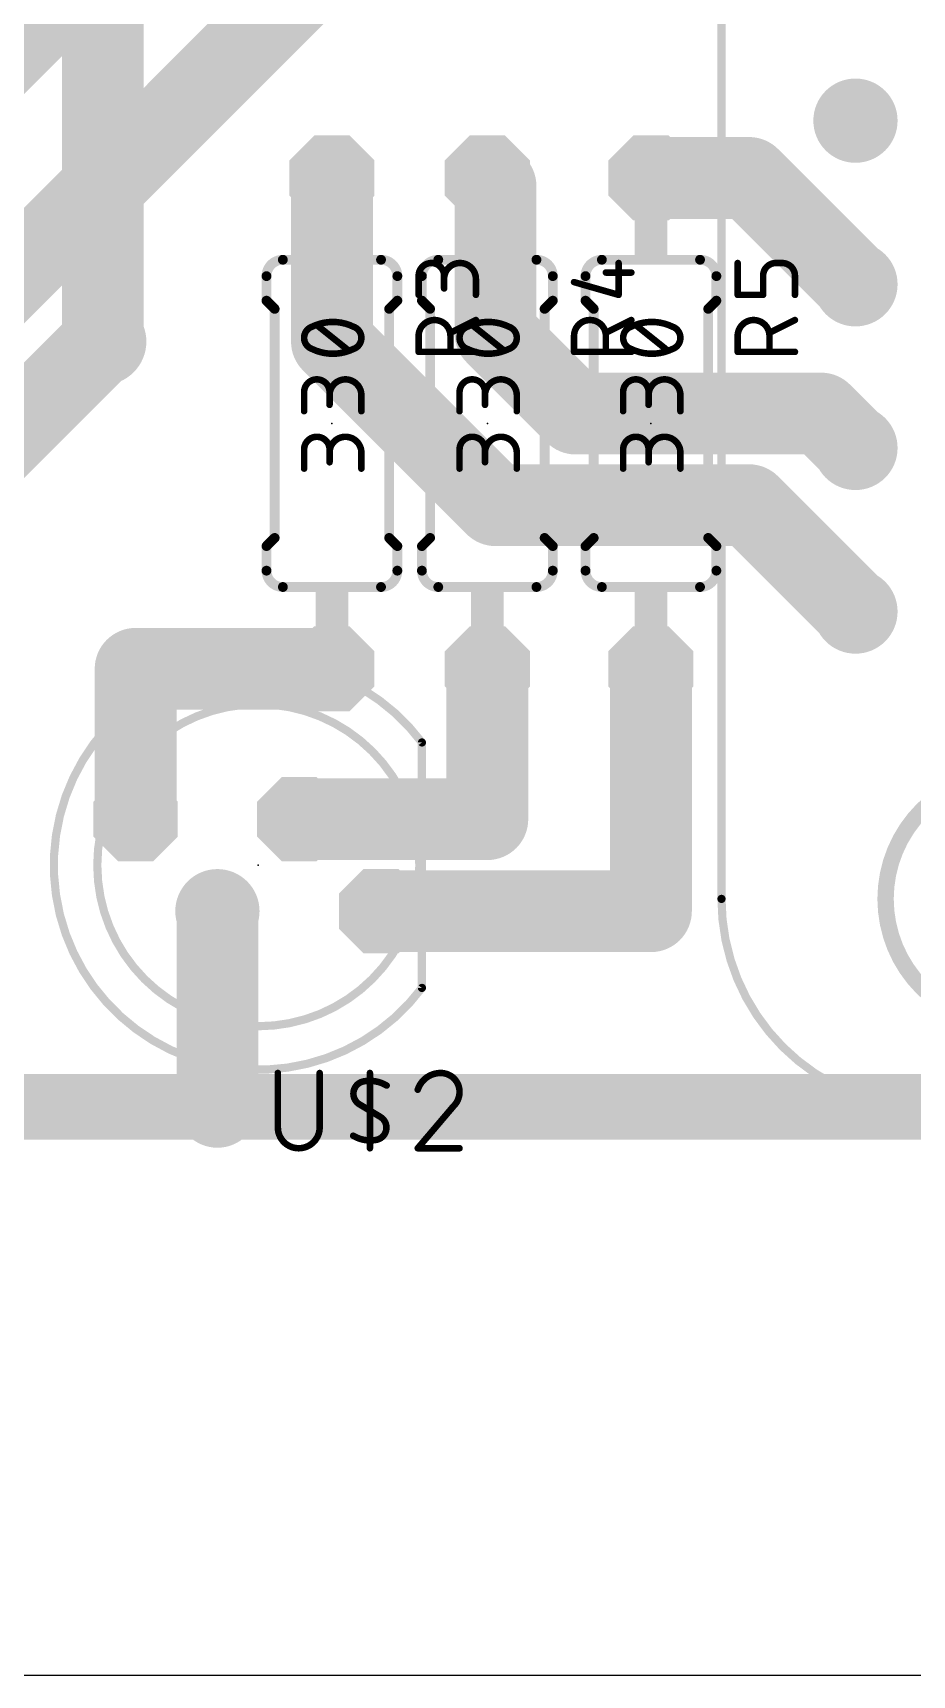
# Model space of a CAD drawing. Extents: x -1.3 to 90, y -14.6 to 68.6.
# Drawn here: x 15.17 to 28.82, y -12.7 to 12.79 of the extents above; entities that cross this region are included whole.
import ezdxf

# ---------------------------------------------------------------- set-up
doc = ezdxf.new("R2010")
doc.units = 0
for name, color, linetype in [('1', 22, 'CONTINUOUS'), ('16', 175, 'CONTINUOUS'), ('17', 82, 'CONTINUOUS'), ('18', 82, 'CONTINUOUS'), ('20', 30, 'CONTINUOUS'), ('21', 253, 'CONTINUOUS'), ('23', 7, 'CONTINUOUS'), ('25', 253, 'CONTINUOUS'), ('27', 253, 'CONTINUOUS'), ('51', 253, 'CONTINUOUS')]:
    doc.layers.add(name, color=color, linetype=linetype)

# ---------------------------------------------------------------- blocks, each defined once
blk = doc.blocks.new('RECT')
blk.add_solid([(-0.5, -0.5), (0.5, -0.5), (-0.5, 0.5), (0.5, 0.5)])
blk = doc.blocks.new('OCTAGONP')
at = {"const_width": 0.5}
blk.add_lwpolyline([(-0.25, -0.1036), (-0.25, 0.1036), (-0.1036, 0.25), (0.1036, 0.25), (0.25, 0.1036), (0.25, -0.1036), (0.1036, -0.25), (-0.1036, -0.25), (-0.25, -0.1036), (-0.25, 0.1036)], dxfattribs=at)
blk = doc.blocks.new('ROUNDP')
at = {"const_width": 0.5}
blk.add_lwpolyline([(0, -0.25, 1), (0, 0.25, 1), (0, -0.25)], format="xyb", dxfattribs=at)
blk = doc.blocks.new('ROUNDV')
at = {"const_width": 0.5}
blk.add_lwpolyline([(0, -0.25, 1), (0, 0.25, 1), (0, -0.25)], format="xyb", dxfattribs=at)

msp = doc.modelspace()

# ---------------------------------------------------------------- linework, layer by layer
at = {"layer": '1', "const_width": 1.27}
msp.add_lwpolyline([(16.256, 8.001), (16.256, 16.51)], dxfattribs=at)
at = {"layer": '1', "const_width": 0.635}
msp.add_lwpolyline([(15.9385, 8.001, 1), (16.5735, 8.001)], format="xyb", dxfattribs=at)
at = {"layer": '16'}
for points, const_width in [([(11.19, 5.34), (24.9, 19.05)], 1.27), ([(8.65, 6.36), (18.925, 16.635)], 1.27), ([(19.812, 10.541), (19.812, 8.001)], 1.27), ([(22.225, 10.541), (22.352, 10.414)], 1.27), ([(22.352, 10.414), (22.352, 8.128)], 1.27), ([(26.289, 10.541), (24.765, 10.541)], 1.27), ([(27.94, 8.89), (26.289, 10.541)], 1.27), ([(23.5966, 6.8834), (22.352, 8.128)], 1.27), ([(16.256, 8.001), (11.555, 3.3)], 1.27), ([(19.812, 8.001), (22.352, 5.461)], 1.27), ([(27.4066, 6.8834), (23.5966, 6.8834)], 1.27), ([(27.94, 6.35), (27.4066, 6.8834)], 1.27), ([(22.352, 5.461), (26.289, 5.461)], 1.27), ([(26.289, 5.461), (27.94, 3.81)], 1.27), ([(16.764, 0.5874), (16.764, 2.921)], 1.27), ([(16.764, 2.921), (19.812, 2.921)], 1.27), ([(22.225, 0.5874), (22.225, 2.921)], 1.27), ([(24.765, -0.8414), (24.765, 2.921)], 1.27), ([(19.304, 0.5874), (22.225, 0.5874)], 1.27), ([(18.034, -0.8414), (18.034, -3.878)], 1.27), ([(20.574, -0.8414), (24.765, -0.8414)], 1.27), ([(14.3984, -3.878), (18.034, -3.878)], 1.016), ([(18.034, -3.878), (71.732, -3.878)], 1.016)]:
    msp.add_lwpolyline(points, dxfattribs=dict(at, const_width=const_width))
for points, const_width in [([(20.1295, 10.541, 1), (19.4945, 10.541)], 0.635), ([(22.4495, 10.7655, 1), (22.0005, 10.3165)], 0.635), ([(22.6695, 10.414, 1), (22.0345, 10.414)], 0.635), ([(24.765, 10.8585, 1), (24.765, 10.2235)], 0.635), ([(26.5135, 10.7655, 1), (26.0645, 10.3165)], 0.635), ([(26.289, 10.2235, 1), (26.289, 10.8585)], 0.635), ([(22.1275, 10.1895, 1), (22.5765, 10.6385)], 0.635), ([(27.7155, 8.6655, 1), (28.1645, 9.1145)], 0.635), ([(22.5765, 8.3525, 1), (22.1275, 7.9035)], 0.635), ([(16.4805, 7.7765, 1), (16.0315, 8.2255)], 0.635), ([(20.0365, 8.2255, 1), (19.5875, 7.7765)], 0.635), ([(22.0345, 8.128, 1), (22.6695, 8.128)], 0.635), ([(19.4945, 8.001, 1), (20.1295, 8.001)], 0.635), ([(23.5966, 7.2009, 1), (23.5966, 6.5659)], 0.635), ([(23.3721, 6.6589, 1), (23.8211, 7.1079)], 0.635), ([(27.6311, 7.1079, 1), (27.1821, 6.6589)], 0.635), ([(27.4066, 6.5659, 1), (27.4066, 7.2009)], 0.635), ([(27.7155, 6.1255, 1), (28.1645, 6.5745)], 0.635), ([(22.352, 5.7785, 1), (22.352, 5.1435)], 0.635), ([(22.1275, 5.2365, 1), (22.5765, 5.6855)], 0.635), ([(26.5135, 5.6855, 1), (26.0645, 5.2365)], 0.635), ([(26.289, 5.1435, 1), (26.289, 5.7785)], 0.635), ([(27.7155, 3.5855, 1), (28.1645, 4.0345)], 0.635), ([(17.0815, 2.921, 1), (16.4465, 2.921)], 0.635), ([(16.764, 3.2385, 1), (16.764, 2.6035)], 0.635), ([(19.812, 2.6035, 1), (19.812, 3.2385)], 0.635), ([(22.5425, 2.921, 1), (21.9075, 2.921)], 0.635), ([(25.0825, 2.921, 1), (24.4475, 2.921)], 0.635), ([(19.304, 0.9049, 1), (19.304, 0.2699)], 0.635), ([(22.225, 0.2699, 1), (22.225, 0.9049)], 0.635), ([(16.4465, 0.5874, 1), (17.0815, 0.5874)], 0.635), ([(21.9075, 0.5874, 1), (22.5425, 0.5874)], 0.635), ([(18.3515, -0.8414, 1), (17.7165, -0.8414)], 0.635), ([(20.574, -0.5239, 1), (20.574, -1.1589)], 0.635), ([(24.765, -1.1589, 1), (24.765, -0.5239)], 0.635), ([(24.4475, -0.8414, 1), (25.0825, -0.8414)], 0.635), ([(17.7165, -3.878, 1), (18.3515, -3.878)], 0.635), ([(18.034, -3.624, 1), (18.034, -4.132)], 0.508), ([(18.034, -4.132, 1), (18.034, -3.624)], 0.508)]:
    msp.add_lwpolyline(points, format="xyb", dxfattribs=dict(at, const_width=const_width))
at = {"layer": '20'}
msp.add_line((-1.27, -12.7), (89.84, -12.7), dxfattribs=at)
at = {"layer": '21'}
for points, const_width in [([(25.86, -0.65), (25.86, 60.35)], 0.127), ([(19.05, 9.271), (20.574, 9.271)], 0.1524), ([(21.463, 9.271), (22.987, 9.271)], 0.1524), ([(24.003, 9.271), (25.527, 9.271)], 0.1524), ([(18.796, 9.017), (18.796, 8.636)], 0.1524), ([(20.828, 9.017), (20.828, 8.636)], 0.1524), ([(21.209, 9.017), (21.209, 8.636)], 0.1524), ([(23.241, 9.017), (23.241, 8.636)], 0.1524), ([(23.749, 9.017), (23.749, 8.636)], 0.1524), ([(25.781, 9.017), (25.781, 8.636)], 0.1524), ([(18.923, 8.509), (18.796, 8.636)], 0.1524), ([(20.701, 8.509), (20.828, 8.636)], 0.1524), ([(21.336, 8.509), (21.209, 8.636)], 0.1524), ([(23.114, 8.509), (23.241, 8.636)], 0.1524), ([(23.876, 8.509), (23.749, 8.636)], 0.1524), ([(25.654, 8.509), (25.781, 8.636)], 0.1524), ([(18.923, 4.953), (18.923, 8.509)], 0.1524), ([(20.701, 4.953), (20.701, 8.509)], 0.1524), ([(21.336, 4.953), (21.336, 8.509)], 0.1524), ([(23.114, 4.953), (23.114, 8.509)], 0.1524), ([(23.876, 4.953), (23.876, 8.509)], 0.1524), ([(25.654, 4.953), (25.654, 8.509)], 0.1524), ([(18.923, 4.953), (18.796, 4.826)], 0.1524), ([(18.796, 4.445), (18.796, 4.826)], 0.1524), ([(20.701, 4.953), (20.828, 4.826)], 0.1524), ([(20.828, 4.445), (20.828, 4.826)], 0.1524), ([(21.336, 4.953), (21.209, 4.826)], 0.1524), ([(21.209, 4.445), (21.209, 4.826)], 0.1524), ([(23.114, 4.953), (23.241, 4.826)], 0.1524), ([(23.241, 4.445), (23.241, 4.826)], 0.1524), ([(23.876, 4.953), (23.749, 4.826)], 0.1524), ([(23.749, 4.445), (23.749, 4.826)], 0.1524), ([(25.654, 4.953), (25.781, 4.826)], 0.1524), ([(25.781, 4.445), (25.781, 4.826)], 0.1524), ([(19.05, 4.191), (20.574, 4.191)], 0.1524), ([(21.463, 4.191), (22.987, 4.191)], 0.1524), ([(24.003, 4.191), (25.527, 4.191)], 0.1524), ([(21.209, -2.032), (21.209, 1.778)], 0.127), ([(18.9724, -3.3528), (18.9724, -4.1966)], 0.1016), ([(19.6215, -4.1966), (19.6215, -3.3528)], 0.1016), ([(20.4018, -4.5212), (20.4018, -3.3528)], 0.1016), ([(20.4018, -3.937), (20.2396, -3.8396)], 0.1016), ([(21.6958, -3.8721), (21.1441, -4.5212)], 0.1016), ([(20.4018, -3.937), (20.5641, -4.0344)], 0.1016), ([(21.1441, -4.5212), (21.7932, -4.5212)], 0.1016)]:
    msp.add_lwpolyline(points, dxfattribs=dict(at, const_width=const_width))
for points, const_width in [([(19.05, 9.271, 0.4142), (18.796, 9.017)], 0.1524), ([(19.05, 9.3091, 1), (19.05, 9.2329)], 0.0762), ([(19.05, 9.2329, 1), (19.05, 9.3091)], 0.0762), ([(20.828, 9.017, 0.4142), (20.574, 9.271)], 0.1524), ([(20.574, 9.3091, 1), (20.574, 9.2329)], 0.0762), ([(20.574, 9.2329, 1), (20.574, 9.3091)], 0.0762), ([(21.463, 9.271, 0.4142), (21.209, 9.017)], 0.1524), ([(21.463, 9.3091, 1), (21.463, 9.2329)], 0.0762), ([(21.463, 9.2329, 1), (21.463, 9.3091)], 0.0762), ([(23.241, 9.017, 0.4142), (22.987, 9.271)], 0.1524), ([(22.987, 9.3091, 1), (22.987, 9.2329)], 0.0762), ([(22.987, 9.2329, 1), (22.987, 9.3091)], 0.0762), ([(24.003, 9.271, 0.4142), (23.749, 9.017)], 0.1524), ([(24.003, 9.3091, 1), (24.003, 9.2329)], 0.0762), ([(24.003, 9.2329, 1), (24.003, 9.3091)], 0.0762), ([(25.781, 9.017, 0.4142), (25.527, 9.271)], 0.1524), ([(25.527, 9.3091, 1), (25.527, 9.2329)], 0.0762), ([(25.527, 9.2329, 1), (25.527, 9.3091)], 0.0762), ([(18.8341, 9.017, 1), (18.7579, 9.017)], 0.0762), ([(18.7579, 9.017, 1), (18.8341, 9.017)], 0.0762), ([(20.8661, 9.017, 1), (20.7899, 9.017)], 0.0762), ([(20.7899, 9.017, 1), (20.8661, 9.017)], 0.0762), ([(21.2471, 9.017, 1), (21.1709, 9.017)], 0.0762), ([(21.1709, 9.017, 1), (21.2471, 9.017)], 0.0762), ([(23.2791, 9.017, 1), (23.2029, 9.017)], 0.0762), ([(23.2029, 9.017, 1), (23.2791, 9.017)], 0.0762), ([(23.7871, 9.017, 1), (23.7109, 9.017)], 0.0762), ([(23.7109, 9.017, 1), (23.7871, 9.017)], 0.0762), ([(25.8191, 9.017, 1), (25.7429, 9.017)], 0.0762), ([(25.7429, 9.017, 1), (25.8191, 9.017)], 0.0762), ([(18.7579, 8.636, 1), (18.8341, 8.636)], 0.0762), ([(18.8229, 8.6629, 1), (18.7691, 8.6091)], 0.0762), ([(20.7899, 8.636, 1), (20.8661, 8.636)], 0.0762), ([(20.8549, 8.6091, 1), (20.8011, 8.6629)], 0.0762), ([(21.1709, 8.636, 1), (21.2471, 8.636)], 0.0762), ([(21.2359, 8.6629, 1), (21.1821, 8.6091)], 0.0762), ([(23.2029, 8.636, 1), (23.2791, 8.636)], 0.0762), ([(23.2679, 8.6091, 1), (23.2141, 8.6629)], 0.0762), ([(23.7109, 8.636, 1), (23.7871, 8.636)], 0.0762), ([(23.7759, 8.6629, 1), (23.7221, 8.6091)], 0.0762), ([(25.7429, 8.636, 1), (25.8191, 8.636)], 0.0762), ([(25.8079, 8.6091, 1), (25.7541, 8.6629)], 0.0762), ([(18.9611, 8.509, 1), (18.8849, 8.509)], 0.0762), ([(18.8961, 8.4821, 1), (18.9499, 8.5359)], 0.0762), ([(20.7391, 8.509, 1), (20.6629, 8.509)], 0.0762), ([(20.6741, 8.5359, 1), (20.7279, 8.4821)], 0.0762), ([(21.3741, 8.509, 1), (21.2979, 8.509)], 0.0762), ([(21.3091, 8.4821, 1), (21.3629, 8.5359)], 0.0762), ([(23.1521, 8.509, 1), (23.0759, 8.509)], 0.0762), ([(23.0871, 8.5359, 1), (23.1409, 8.4821)], 0.0762), ([(23.9141, 8.509, 1), (23.8379, 8.509)], 0.0762), ([(23.8491, 8.4821, 1), (23.9029, 8.5359)], 0.0762), ([(25.6921, 8.509, 1), (25.6159, 8.509)], 0.0762), ([(25.6271, 8.5359, 1), (25.6809, 8.4821)], 0.0762), ([(18.8341, 4.826, 1), (18.7579, 4.826)], 0.0762), ([(18.7691, 4.8529, 1), (18.8229, 4.7991)], 0.0762), ([(18.8849, 4.953, 1), (18.9611, 4.953)], 0.0762), ([(18.9499, 4.9261, 1), (18.8961, 4.9799)], 0.0762), ([(20.6629, 4.953, 1), (20.7391, 4.953)], 0.0762), ([(20.7279, 4.9799, 1), (20.6741, 4.9261)], 0.0762), ([(20.8661, 4.826, 1), (20.7899, 4.826)], 0.0762), ([(20.8011, 4.7991, 1), (20.8549, 4.8529)], 0.0762), ([(21.2471, 4.826, 1), (21.1709, 4.826)], 0.0762), ([(21.1821, 4.8529, 1), (21.2359, 4.7991)], 0.0762), ([(21.2979, 4.953, 1), (21.3741, 4.953)], 0.0762), ([(21.3629, 4.9261, 1), (21.3091, 4.9799)], 0.0762), ([(23.0759, 4.953, 1), (23.1521, 4.953)], 0.0762), ([(23.1409, 4.9799, 1), (23.0871, 4.9261)], 0.0762), ([(23.2791, 4.826, 1), (23.2029, 4.826)], 0.0762), ([(23.2141, 4.7991, 1), (23.2679, 4.8529)], 0.0762), ([(23.7871, 4.826, 1), (23.7109, 4.826)], 0.0762), ([(23.7221, 4.8529, 1), (23.7759, 4.7991)], 0.0762), ([(23.8379, 4.953, 1), (23.9141, 4.953)], 0.0762), ([(23.9029, 4.9261, 1), (23.8491, 4.9799)], 0.0762), ([(25.6159, 4.953, 1), (25.6921, 4.953)], 0.0762), ([(25.6809, 4.9799, 1), (25.6271, 4.9261)], 0.0762), ([(25.8191, 4.826, 1), (25.7429, 4.826)], 0.0762), ([(25.7541, 4.7991, 1), (25.8079, 4.8529)], 0.0762), ([(18.796, 4.445, 0.4142), (19.05, 4.191)], 0.1524), ([(18.8341, 4.445, 1), (18.7579, 4.445)], 0.0762), ([(18.7579, 4.445, 1), (18.8341, 4.445)], 0.0762), ([(20.574, 4.191, 0.4142), (20.828, 4.445)], 0.1524), ([(20.8661, 4.445, 1), (20.7899, 4.445)], 0.0762), ([(20.7899, 4.445, 1), (20.8661, 4.445)], 0.0762), ([(21.209, 4.445, 0.4142), (21.463, 4.191)], 0.1524), ([(21.2471, 4.445, 1), (21.1709, 4.445)], 0.0762), ([(21.1709, 4.445, 1), (21.2471, 4.445)], 0.0762), ([(22.987, 4.191, 0.4142), (23.241, 4.445)], 0.1524), ([(23.2791, 4.445, 1), (23.2029, 4.445)], 0.0762), ([(23.2029, 4.445, 1), (23.2791, 4.445)], 0.0762), ([(23.749, 4.445, 0.4142), (24.003, 4.191)], 0.1524), ([(23.7871, 4.445, 1), (23.7109, 4.445)], 0.0762), ([(23.7109, 4.445, 1), (23.7871, 4.445)], 0.0762), ([(25.527, 4.191, 0.4142), (25.781, 4.445)], 0.1524), ([(25.8191, 4.445, 1), (25.7429, 4.445)], 0.0762), ([(25.7429, 4.445, 1), (25.8191, 4.445)], 0.0762), ([(19.05, 4.2291, 1), (19.05, 4.1529)], 0.0762), ([(19.05, 4.1529, 1), (19.05, 4.2291)], 0.0762), ([(20.574, 4.2291, 1), (20.574, 4.1529)], 0.0762), ([(20.574, 4.1529, 1), (20.574, 4.2291)], 0.0762), ([(21.463, 4.2291, 1), (21.463, 4.1529)], 0.0762), ([(21.463, 4.1529, 1), (21.463, 4.2291)], 0.0762), ([(22.987, 4.2291, 1), (22.987, 4.1529)], 0.0762), ([(22.987, 4.1529, 1), (22.987, 4.2291)], 0.0762), ([(24.003, 4.2291, 1), (24.003, 4.1529)], 0.0762), ([(24.003, 4.1529, 1), (24.003, 4.2291)], 0.0762), ([(25.527, 4.2291, 1), (25.527, 4.1529)], 0.0762), ([(25.527, 4.1529, 1), (25.527, 4.2291)], 0.0762), ([(21.209, 1.778, 3), (21.209, -2.032)], 0.127), ([(18.669, -2.627, 1), (18.669, 2.373, 1), (18.669, -2.627)], 0.127), ([(21.2407, 1.778, 1), (21.1773, 1.778)], 0.0635), ([(21.1836, 1.759, 1), (21.2344, 1.797)], 0.0635), ([(30.36, -2.6026, 1), (30.36, 1.3026, 1), (30.36, -2.6026)], 0.254), ([(25.86, -0.65, 0.4142), (29.11, -3.9)], 0.127), ([(25.8918, -0.65, 1), (25.8283, -0.65)], 0.0635), ([(25.8283, -0.65, 1), (25.8918, -0.65)], 0.0635), ([(21.1773, -2.032, 1), (21.2407, -2.032)], 0.0635), ([(21.2344, -2.051, 1), (21.1836, -2.013)], 0.0635), ([(18.9978, -3.3528, 1), (18.947, -3.3528)], 0.0508), ([(19.6469, -3.3528, 1), (19.5961, -3.3528)], 0.0508), ([(20.4272, -3.3528, 1), (20.3764, -3.3528)], 0.0508), ([(21.5011, -3.3528, 0.3252), (21.1441, -3.6124)], 0.1016), ([(21.7932, -3.6449, 0.4142), (21.5011, -3.3528)], 0.1016), ([(21.5011, -3.3274, 1), (21.5011, -3.3782)], 0.0508), ([(21.5011, -3.3782, 1), (21.5011, -3.3274)], 0.0508), ([(20.3045, -3.4826, 0.6917), (20.2396, -3.8396)], 0.1016), ([(20.2999, -3.4576, 1), (20.309, -3.5076)], 0.0508), ([(20.6615, -3.5475, 0.1823), (20.3045, -3.4826)], 0.1016), ([(20.309, -3.5076, 1), (20.2999, -3.4576)], 0.0508), ([(20.6484, -3.5693, 1), (20.6746, -3.5258)], 0.0508), ([(20.2526, -3.8179, 1), (20.2265, -3.8614)], 0.0508), ([(20.2265, -3.8614, 1), (20.2526, -3.8179)], 0.0508), ([(21.1199, -3.6046, 1), (21.1683, -3.6203)], 0.0508), ([(21.6958, -3.8721, 0.2053), (21.7932, -3.6449)], 0.1016), ([(21.7152, -3.8885, 1), (21.6765, -3.8556)], 0.0508), ([(21.8186, -3.6449, 1), (21.7678, -3.6449)], 0.0508), ([(21.7678, -3.6449, 1), (21.8186, -3.6449)], 0.0508), ([(20.4149, -3.9152, 1), (20.3888, -3.9588)], 0.0508), ([(20.3888, -3.9588, 1), (20.4149, -3.9152)], 0.0508), ([(20.4992, -4.3914, 0.6917), (20.5641, -4.0344)], 0.1016), ([(20.5772, -4.0126, 1), (20.5511, -4.0561)], 0.0508), ([(20.5511, -4.0561, 1), (20.5772, -4.0126)], 0.0508), ([(21.6783, -3.8537, 1), (21.7134, -3.8905)], 0.0508), ([(18.9724, -4.1966, 1), (19.6215, -4.1966)], 0.1016), ([(18.9978, -4.1966, 1), (18.947, -4.1966)], 0.0508), ([(18.947, -4.1966, 1), (18.9978, -4.1966)], 0.0508), ([(19.6469, -4.1966, 1), (19.5961, -4.1966)], 0.0508), ([(19.5961, -4.1966, 1), (19.6469, -4.1966)], 0.0508), ([(20.1422, -4.3265, 0.1823), (20.4992, -4.3914)], 0.1016), ([(20.1553, -4.3047, 1), (20.1291, -4.3482)], 0.0508), ([(20.3764, -4.5212, 1), (20.4272, -4.5212)], 0.0508), ([(20.4946, -4.3664, 1), (20.5038, -4.4164)], 0.0508), ([(20.5038, -4.4164, 1), (20.4946, -4.3664)], 0.0508), ([(21.1247, -4.5047, 1), (21.1634, -4.5377)], 0.0508), ([(21.1441, -4.4958, 1), (21.1441, -4.5466)], 0.0508), ([(21.7932, -4.5466, 1), (21.7932, -4.4958)], 0.0508)]:
    msp.add_lwpolyline(points, format="xyb", dxfattribs=dict(at, const_width=const_width))
at = {"layer": '23'}
for p in [(19.812, 6.731), (22.225, 6.731), (24.765, 6.731), (18.669, -0.127)]:
    msp.add_point(p, dxfattribs=at)
at = {"layer": '25'}
for points, const_width in [([(21.5533, 9.0226, 1), (21.1582, 9.0226)], 0.1016), ([(22.0472, 8.9733, 1), (21.5533, 8.9733)], 0.1016), ([(24.288, 9.2202, 1), (24.2372, 9.2202)], 0.0508), ([(26.1366, 9.2202, 1), (26.0858, 9.2202)], 0.0508), ([(26.7039, 9.2202, 0.4142), (26.5063, 9.0226)], 0.1016), ([(26.7039, 9.2456, 1), (26.7039, 9.1948)], 0.0508), ([(26.7039, 9.1948, 1), (26.7039, 9.2456)], 0.0508), ([(27.0002, 9.0226, 0.4142), (26.8026, 9.2202)], 0.1016), ([(26.8026, 9.2456, 1), (26.8026, 9.1948)], 0.0508), ([(26.8026, 9.1948, 1), (26.8026, 9.2456)], 0.0508), ([(21.1836, 9.0226, 1), (21.1328, 9.0226)], 0.0508), ([(21.1328, 9.0226, 1), (21.1836, 9.0226)], 0.0508), ([(21.5787, 9.0226, 1), (21.5279, 9.0226)], 0.0508), ([(21.5279, 9.0226, 1), (21.5787, 9.0226)], 0.0508), ([(21.5279, 8.9733, 1), (21.5787, 8.9733)], 0.0508), ([(22.0726, 8.9733, 1), (22.0218, 8.9733)], 0.0508), ([(22.0218, 8.9733, 1), (22.0726, 8.9733)], 0.0508), ([(23.5782, 8.9483, 1), (23.5642, 8.8994)], 0.0508), ([(24.0651, 9.0974, 1), (24.0651, 9.0466)], 0.0508), ([(24.4602, 9.0466, 1), (24.4602, 9.0974)], 0.0508), ([(26.5317, 9.0226, 1), (26.4809, 9.0226)], 0.0508), ([(26.4809, 9.0226, 1), (26.5317, 9.0226)], 0.0508), ([(27.0256, 9.0226, 1), (26.9748, 9.0226)], 0.0508), ([(26.9748, 9.0226, 1), (27.0256, 9.0226)], 0.0508), ([(21.1328, 8.7263, 1), (21.1836, 8.7263)], 0.0508), ([(21.5279, 8.8251, 1), (21.5787, 8.8251)], 0.0508), ([(22.0218, 8.7263, 1), (22.0726, 8.7263)], 0.0508), ([(24.2372, 8.7263, 1), (24.288, 8.7263)], 0.0508), ([(24.2557, 8.7019, 1), (24.2696, 8.7507)], 0.0508), ([(26.1112, 8.7517, 1), (26.1112, 8.7009)], 0.0508), ([(26.0858, 8.7263, 1), (26.1366, 8.7263)], 0.0508), ([(26.4809, 8.7263, 1), (26.5317, 8.7263)], 0.0508), ([(26.5063, 8.7009, 1), (26.5063, 8.7517)], 0.0508), ([(26.9748, 8.7263, 1), (27.0256, 8.7263)], 0.0508), ([(21.6521, 8.0883, 1), (21.1582, 8.0883)], 0.1016), ([(21.6407, 8.1604, 1), (21.6634, 8.1149)], 0.0508), ([(22.0586, 8.3125, 1), (22.0358, 8.3579)], 0.0508), ([(24.0651, 8.0883, 1), (23.5712, 8.0883)], 0.1016), ([(24.0537, 8.1604, 1), (24.0764, 8.1149)], 0.0508), ([(24.4716, 8.3125, 1), (24.4488, 8.3579)], 0.0508), ([(26.6051, 8.0883, 1), (26.1112, 8.0883)], 0.1016), ([(26.5937, 8.1604, 1), (26.6164, 8.1149)], 0.0508), ([(27.0116, 8.3125, 1), (26.9888, 8.3579)], 0.0508), ([(21.1836, 8.0883, 1), (21.1328, 8.0883)], 0.0508), ([(21.1328, 8.0883, 1), (21.1836, 8.0883)], 0.0508), ([(21.6775, 8.0883, 1), (21.6267, 8.0883)], 0.0508), ([(21.6267, 8.0883, 1), (21.6775, 8.0883)], 0.0508), ([(23.5966, 8.0883, 1), (23.5458, 8.0883)], 0.0508), ([(23.5458, 8.0883, 1), (23.5966, 8.0883)], 0.0508), ([(24.0905, 8.0883, 1), (24.0397, 8.0883)], 0.0508), ([(24.0397, 8.0883, 1), (24.0905, 8.0883)], 0.0508), ([(26.1366, 8.0883, 1), (26.0858, 8.0883)], 0.0508), ([(26.0858, 8.0883, 1), (26.1366, 8.0883)], 0.0508), ([(26.6305, 8.0883, 1), (26.5797, 8.0883)], 0.0508), ([(26.5797, 8.0883, 1), (26.6305, 8.0883)], 0.0508), ([(21.1582, 7.8667, 1), (21.1582, 7.8159)], 0.0508), ([(21.1328, 7.8413, 1), (21.1836, 7.8413)], 0.0508), ([(21.6267, 7.8413, 1), (21.6775, 7.8413)], 0.0508), ([(22.0472, 7.8159, 1), (22.0472, 7.8667)], 0.0508), ([(23.5712, 7.8667, 1), (23.5712, 7.8159)], 0.0508), ([(23.5458, 7.8413, 1), (23.5966, 7.8413)], 0.0508), ([(24.0397, 7.8413, 1), (24.0905, 7.8413)], 0.0508), ([(24.4602, 7.8159, 1), (24.4602, 7.8667)], 0.0508), ([(26.1112, 7.8667, 1), (26.1112, 7.8159)], 0.0508), ([(26.0858, 7.8413, 1), (26.1366, 7.8413)], 0.0508), ([(26.5797, 7.8413, 1), (26.6305, 7.8413)], 0.0508), ([(27.0002, 7.8159, 1), (27.0002, 7.8667)], 0.0508)]:
    msp.add_lwpolyline(points, format="xyb", dxfattribs=dict(at, const_width=const_width))
at = {"layer": '25', "const_width": 0.1016}
for points in [[(24.2626, 8.7263), (24.2626, 9.2202)], [(26.1112, 8.7263), (26.1112, 9.2202)], [(26.8026, 9.2202), (26.7039, 9.2202)], [(21.1582, 8.7263), (21.1582, 9.0226)], [(21.5533, 9.0226), (21.5533, 8.8251)], [(22.0472, 8.7263), (22.0472, 8.9733)], [(23.5712, 8.9239), (24.2626, 8.7263)], [(24.0651, 9.072), (24.4602, 9.072)], [(26.5063, 9.0226), (26.5063, 8.7263)], [(27.0002, 8.7263), (27.0002, 9.0226)], [(26.5063, 8.7263), (26.1112, 8.7263)], [(22.0472, 8.3352), (21.6521, 8.1377)], [(24.4602, 8.3352), (24.0651, 8.1377)], [(27.0002, 8.3352), (26.6051, 8.1377)], [(21.1582, 7.8413), (21.1582, 8.0883)], [(21.6521, 8.0883), (21.6521, 7.8413)], [(23.5712, 7.8413), (23.5712, 8.0883)], [(24.0651, 8.0883), (24.0651, 7.8413)], [(26.1112, 7.8413), (26.1112, 8.0883)], [(26.6051, 8.0883), (26.6051, 7.8413)], [(22.0472, 7.8413), (21.1582, 7.8413)], [(24.4602, 7.8413), (23.5712, 7.8413)], [(27.0002, 7.8413), (26.1112, 7.8413)]]:
    msp.add_lwpolyline(points, dxfattribs=at)
at = {"layer": '27'}
for points, const_width in [([(19.5037, 8.2317, 0.3205), (19.3802, 8.0589)], 0.1016), ([(19.8247, 8.3058, 0.1139), (19.5037, 8.2317)], 0.1016), ([(19.4925, 8.2545, 1), (19.5148, 8.2089)], 0.0508), ([(19.5119, 8.2077, 1), (19.4954, 8.2557)], 0.0508), ([(19.5936, 8.2762, 1), (19.5619, 8.2366)], 0.0508), ([(20.1457, 8.2317, 0.1139), (19.8247, 8.3058)], 0.1016), ([(19.8247, 8.3312, 1), (19.8247, 8.2804)], 0.0508), ([(19.8247, 8.2804, 1), (19.8247, 8.3312)], 0.0508), ([(20.2692, 8.0589, 0.3205), (20.1457, 8.2317)], 0.1016), ([(20.154, 8.2557, 1), (20.1375, 8.2077)], 0.0508), ([(20.1346, 8.2089, 1), (20.1569, 8.2545)], 0.0508), ([(21.9167, 8.2317, 0.3205), (21.7932, 8.0589)], 0.1016), ([(22.2377, 8.3058, 0.1139), (21.9167, 8.2317)], 0.1016), ([(21.9055, 8.2545, 1), (21.9278, 8.2089)], 0.0508), ([(21.9249, 8.2077, 1), (21.9084, 8.2557)], 0.0508), ([(22.0066, 8.2762, 1), (21.9749, 8.2366)], 0.0508), ([(22.5587, 8.2317, 0.1139), (22.2377, 8.3058)], 0.1016), ([(22.2377, 8.3312, 1), (22.2377, 8.2804)], 0.0508), ([(22.2377, 8.2804, 1), (22.2377, 8.3312)], 0.0508), ([(22.6822, 8.0589, 0.3205), (22.5587, 8.2317)], 0.1016), ([(22.567, 8.2557, 1), (22.5505, 8.2077)], 0.0508), ([(22.5476, 8.2089, 1), (22.5699, 8.2545)], 0.0508), ([(24.4567, 8.2317, 0.3205), (24.3332, 8.0589)], 0.1016), ([(24.7777, 8.3058, 0.1139), (24.4567, 8.2317)], 0.1016), ([(24.4455, 8.2545, 1), (24.4678, 8.2089)], 0.0508), ([(24.4649, 8.2077, 1), (24.4484, 8.2557)], 0.0508), ([(24.5466, 8.2762, 1), (24.5149, 8.2366)], 0.0508), ([(25.0987, 8.2317, 0.1139), (24.7777, 8.3058)], 0.1016), ([(24.7777, 8.3312, 1), (24.7777, 8.2804)], 0.0508), ([(24.7777, 8.2804, 1), (24.7777, 8.3312)], 0.0508), ([(25.2222, 8.0589, 0.3205), (25.0987, 8.2317)], 0.1016), ([(25.107, 8.2557, 1), (25.0905, 8.2077)], 0.0508), ([(25.0876, 8.2089, 1), (25.1099, 8.2545)], 0.0508), ([(19.3802, 8.0589, 0.3205), (19.5037, 7.886)], 0.1016), ([(19.4056, 8.0589, 1), (19.3548, 8.0589)], 0.0508), ([(19.3548, 8.0589, 1), (19.4056, 8.0589)], 0.0508), ([(19.5037, 7.886, 0.1139), (19.8247, 7.8119)], 0.1016), ([(19.5148, 7.9088, 1), (19.4925, 7.8632)], 0.0508), ([(19.4954, 7.862, 1), (19.5119, 7.91)], 0.0508), ([(19.8247, 7.8119, 0.1139), (20.1457, 7.886)], 0.1016), ([(20.0558, 7.8415, 1), (20.0875, 7.8811)], 0.0508), ([(20.1457, 7.886, 0.3205), (20.2692, 8.0589)], 0.1016), ([(20.1375, 7.91, 1), (20.154, 7.862)], 0.0508), ([(20.1569, 7.8632, 1), (20.1346, 7.9088)], 0.0508), ([(20.2946, 8.0589, 1), (20.2438, 8.0589)], 0.0508), ([(20.2438, 8.0589, 1), (20.2946, 8.0589)], 0.0508), ([(21.7932, 8.0589, 0.3205), (21.9167, 7.886)], 0.1016), ([(21.8186, 8.0589, 1), (21.7678, 8.0589)], 0.0508), ([(21.7678, 8.0589, 1), (21.8186, 8.0589)], 0.0508), ([(21.9167, 7.886, 0.1139), (22.2377, 7.8119)], 0.1016), ([(21.9278, 7.9088, 1), (21.9055, 7.8632)], 0.0508), ([(21.9084, 7.862, 1), (21.9249, 7.91)], 0.0508), ([(22.2377, 7.8119, 0.1139), (22.5587, 7.886)], 0.1016), ([(22.4688, 7.8415, 1), (22.5005, 7.8811)], 0.0508), ([(22.5587, 7.886, 0.3205), (22.6822, 8.0589)], 0.1016), ([(22.5505, 7.91, 1), (22.567, 7.862)], 0.0508), ([(22.5699, 7.8632, 1), (22.5476, 7.9088)], 0.0508), ([(22.7076, 8.0589, 1), (22.6568, 8.0589)], 0.0508), ([(22.6568, 8.0589, 1), (22.7076, 8.0589)], 0.0508), ([(24.3332, 8.0589, 0.3205), (24.4567, 7.886)], 0.1016), ([(24.3586, 8.0589, 1), (24.3078, 8.0589)], 0.0508), ([(24.3078, 8.0589, 1), (24.3586, 8.0589)], 0.0508), ([(24.4567, 7.886, 0.1139), (24.7777, 7.8119)], 0.1016), ([(24.4678, 7.9088, 1), (24.4455, 7.8632)], 0.0508), ([(24.4484, 7.862, 1), (24.4649, 7.91)], 0.0508), ([(24.7777, 7.8119, 0.1139), (25.0987, 7.886)], 0.1016), ([(25.0088, 7.8415, 1), (25.0405, 7.8811)], 0.0508), ([(25.0987, 7.886, 0.3205), (25.2222, 8.0589)], 0.1016), ([(25.0905, 7.91, 1), (25.107, 7.862)], 0.0508), ([(25.1099, 7.8632, 1), (25.0876, 7.9088)], 0.0508), ([(25.2476, 8.0589, 1), (25.1968, 8.0589)], 0.0508), ([(25.1968, 8.0589, 1), (25.2476, 8.0589)], 0.0508), ([(19.8247, 7.8373, 1), (19.8247, 7.7865)], 0.0508), ([(19.8247, 7.7865, 1), (19.8247, 7.8373)], 0.0508), ([(22.2377, 7.8373, 1), (22.2377, 7.7865)], 0.0508), ([(22.2377, 7.7865, 1), (22.2377, 7.8373)], 0.0508), ([(24.7777, 7.8373, 1), (24.7777, 7.7865)], 0.0508), ([(24.7777, 7.7865, 1), (24.7777, 7.8373)], 0.0508), ([(19.7753, 7.2167, 1), (19.3802, 7.2167)], 0.1016), ([(20.2692, 7.1673, 1), (19.7753, 7.1673)], 0.1016), ([(22.1883, 7.2167, 1), (21.7932, 7.2167)], 0.1016), ([(22.6822, 7.1673, 1), (22.1883, 7.1673)], 0.1016), ([(24.7283, 7.2167, 1), (24.3332, 7.2167)], 0.1016), ([(25.2222, 7.1673, 1), (24.7283, 7.1673)], 0.1016), ([(19.4056, 7.2167, 1), (19.3548, 7.2167)], 0.0508), ([(19.3548, 7.2167, 1), (19.4056, 7.2167)], 0.0508), ([(19.8007, 7.2167, 1), (19.7499, 7.2167)], 0.0508), ([(19.7499, 7.2167, 1), (19.8007, 7.2167)], 0.0508), ([(19.7499, 7.1673, 1), (19.8007, 7.1673)], 0.0508), ([(20.2946, 7.1673, 1), (20.2438, 7.1673)], 0.0508), ([(20.2438, 7.1673, 1), (20.2946, 7.1673)], 0.0508), ([(21.8186, 7.2167, 1), (21.7678, 7.2167)], 0.0508), ([(21.7678, 7.2167, 1), (21.8186, 7.2167)], 0.0508), ([(22.2137, 7.2167, 1), (22.1629, 7.2167)], 0.0508), ([(22.1629, 7.2167, 1), (22.2137, 7.2167)], 0.0508), ([(22.1629, 7.1673, 1), (22.2137, 7.1673)], 0.0508), ([(22.7076, 7.1673, 1), (22.6568, 7.1673)], 0.0508), ([(22.6568, 7.1673, 1), (22.7076, 7.1673)], 0.0508), ([(24.3586, 7.2167, 1), (24.3078, 7.2167)], 0.0508), ([(24.3078, 7.2167, 1), (24.3586, 7.2167)], 0.0508), ([(24.7537, 7.2167, 1), (24.7029, 7.2167)], 0.0508), ([(24.7029, 7.2167, 1), (24.7537, 7.2167)], 0.0508), ([(24.7029, 7.1673, 1), (24.7537, 7.1673)], 0.0508), ([(25.2476, 7.1673, 1), (25.1968, 7.1673)], 0.0508), ([(25.1968, 7.1673, 1), (25.2476, 7.1673)], 0.0508), ([(19.3548, 6.9204, 1), (19.4056, 6.9204)], 0.0508), ([(19.7499, 7.0192, 1), (19.8007, 7.0192)], 0.0508), ([(20.2438, 6.9204, 1), (20.2946, 6.9204)], 0.0508), ([(21.7678, 6.9204, 1), (21.8186, 6.9204)], 0.0508), ([(22.1629, 7.0192, 1), (22.2137, 7.0192)], 0.0508), ([(22.6568, 6.9204, 1), (22.7076, 6.9204)], 0.0508), ([(24.3078, 6.9204, 1), (24.3586, 6.9204)], 0.0508), ([(24.7029, 7.0192, 1), (24.7537, 7.0192)], 0.0508), ([(25.1968, 6.9204, 1), (25.2476, 6.9204)], 0.0508), ([(19.7753, 6.3252, 1), (19.3802, 6.3252)], 0.1016), ([(19.4056, 6.3252, 1), (19.3548, 6.3252)], 0.0508), ([(20.2692, 6.2758, 1), (19.7753, 6.2758)], 0.1016), ([(19.8007, 6.3252, 1), (19.7499, 6.3252)], 0.0508), ([(22.1883, 6.3252, 1), (21.7932, 6.3252)], 0.1016), ([(21.8186, 6.3252, 1), (21.7678, 6.3252)], 0.0508), ([(22.6822, 6.2758, 1), (22.1883, 6.2758)], 0.1016), ([(22.2137, 6.3252, 1), (22.1629, 6.3252)], 0.0508), ([(24.7283, 6.3252, 1), (24.3332, 6.3252)], 0.1016), ([(24.3586, 6.3252, 1), (24.3078, 6.3252)], 0.0508), ([(25.2222, 6.2758, 1), (24.7283, 6.2758)], 0.1016), ([(24.7537, 6.3252, 1), (24.7029, 6.3252)], 0.0508), ([(19.3548, 6.3252, 1), (19.4056, 6.3252)], 0.0508), ([(19.7499, 6.3252, 1), (19.8007, 6.3252)], 0.0508), ([(19.7499, 6.2758, 1), (19.8007, 6.2758)], 0.0508), ([(19.7499, 6.1276, 1), (19.8007, 6.1276)], 0.0508), ([(20.2946, 6.2758, 1), (20.2438, 6.2758)], 0.0508), ([(20.2438, 6.2758, 1), (20.2946, 6.2758)], 0.0508), ([(21.7678, 6.3252, 1), (21.8186, 6.3252)], 0.0508), ([(22.1629, 6.3252, 1), (22.2137, 6.3252)], 0.0508), ([(22.1629, 6.2758, 1), (22.2137, 6.2758)], 0.0508), ([(22.1629, 6.1276, 1), (22.2137, 6.1276)], 0.0508), ([(22.7076, 6.2758, 1), (22.6568, 6.2758)], 0.0508), ([(22.6568, 6.2758, 1), (22.7076, 6.2758)], 0.0508), ([(24.3078, 6.3252, 1), (24.3586, 6.3252)], 0.0508), ([(24.7029, 6.3252, 1), (24.7537, 6.3252)], 0.0508), ([(24.7029, 6.2758, 1), (24.7537, 6.2758)], 0.0508), ([(24.7029, 6.1276, 1), (24.7537, 6.1276)], 0.0508), ([(25.2476, 6.2758, 1), (25.1968, 6.2758)], 0.0508), ([(25.1968, 6.2758, 1), (25.2476, 6.2758)], 0.0508), ([(19.3548, 6.0288, 1), (19.4056, 6.0288)], 0.0508), ([(20.2438, 6.0288, 1), (20.2946, 6.0288)], 0.0508), ([(21.7678, 6.0288, 1), (21.8186, 6.0288)], 0.0508), ([(22.6568, 6.0288, 1), (22.7076, 6.0288)], 0.0508), ([(24.3078, 6.0288, 1), (24.3586, 6.0288)], 0.0508), ([(25.1968, 6.0288, 1), (25.2476, 6.0288)], 0.0508)]:
    msp.add_lwpolyline(points, format="xyb", dxfattribs=dict(at, const_width=const_width))
at = {"layer": '27', "const_width": 0.1016}
for points in [[(20.0716, 7.8613), (19.5778, 8.2564)], [(22.4846, 7.8613), (21.9908, 8.2564)], [(25.0246, 7.8613), (24.5308, 8.2564)], [(19.3802, 6.9204), (19.3802, 7.2167)], [(19.7753, 7.2167), (19.7753, 7.0192)], [(20.2692, 6.9204), (20.2692, 7.1673)], [(21.7932, 6.9204), (21.7932, 7.2167)], [(22.1883, 7.2167), (22.1883, 7.0192)], [(22.6822, 6.9204), (22.6822, 7.1673)], [(24.3332, 6.9204), (24.3332, 7.2167)], [(24.7283, 7.2167), (24.7283, 7.0192)], [(25.2222, 6.9204), (25.2222, 7.1673)], [(19.3802, 6.0288), (19.3802, 6.3252)], [(19.7753, 6.3252), (19.7753, 6.1276)], [(21.7932, 6.0288), (21.7932, 6.3252)], [(22.1883, 6.3252), (22.1883, 6.1276)], [(24.3332, 6.0288), (24.3332, 6.3252)], [(24.7283, 6.3252), (24.7283, 6.1276)], [(20.2692, 6.0288), (20.2692, 6.2758)], [(22.6822, 6.0288), (22.6822, 6.2758)], [(25.2222, 6.0288), (25.2222, 6.2758)]]:
    msp.add_lwpolyline(points, dxfattribs=at)
at = {"layer": '51', "const_width": 0.508}
for points in [[(19.812, 10.541), (19.812, 9.652)], [(22.225, 10.541), (22.225, 9.652)], [(24.765, 10.541), (24.765, 9.652)], [(19.812, 2.921), (19.812, 3.81)], [(22.225, 2.921), (22.225, 3.81)], [(24.765, 2.921), (24.765, 3.81)]]:
    msp.add_lwpolyline(points, dxfattribs=at)
at = {"layer": '51', "const_width": 0.254}
for points in [[(19.939, 10.541, 1), (19.685, 10.541)], [(22.352, 10.541, 1), (22.098, 10.541)], [(24.892, 10.541, 1), (24.638, 10.541)], [(19.685, 9.652, 1), (19.939, 9.652)], [(22.098, 9.652, 1), (22.352, 9.652)], [(24.638, 9.652, 1), (24.892, 9.652)], [(19.939, 3.81, 1), (19.685, 3.81)], [(22.352, 3.81, 1), (22.098, 3.81)], [(24.892, 3.81, 1), (24.638, 3.81)], [(19.685, 2.921, 1), (19.939, 2.921)], [(22.098, 2.921, 1), (22.352, 2.921)], [(24.638, 2.921, 1), (24.892, 2.921)]]:
    msp.add_lwpolyline(points, format="xyb", dxfattribs=at)

# ---------------------------------------------------------------- block references
at = {"layer": '17', "xscale": 1.308, "yscale": 1.308}
for p in [(27.94, 11.43), (27.94, 11.43), (27.94, 8.89), (27.94, 8.89), (27.94, 6.35), (27.94, 6.35), (27.94, 3.81), (27.94, 3.81)]:
    msp.add_blockref('ROUNDP', p, dxfattribs=at)
at = {"layer": '17', "rotation": 270}
for name, p, xscale, yscale in [('OCTAGONP', (19.812, 10.541), 1.3208, 1.3208), ('OCTAGONP', (19.812, 10.541), 1.3208, 1.3208), ('OCTAGONP', (22.225, 10.541), 1.3208, 1.3208), ('OCTAGONP', (22.225, 10.541), 1.3208, 1.3208), ('OCTAGONP', (24.765, 10.541), 1.3208, 1.3208), ('OCTAGONP', (24.765, 10.541), 1.3208, 1.3208), ('OCTAGONP', (19.812, 2.921), 1.3208, 1.3208), ('OCTAGONP', (19.812, 2.921), 1.3208, 1.3208), ('OCTAGONP', (22.225, 2.921), 1.3208, 1.3208), ('OCTAGONP', (22.225, 2.921), 1.3208, 1.3208), ('OCTAGONP', (24.765, 2.921), 1.3208, 1.3208), ('OCTAGONP', (24.765, 2.921), 1.3208, 1.3208), ('OCTAGONP', (16.764, 0.5874), 1.308, 1.308), ('OCTAGONP', (16.764, 0.5874), 1.308, 1.308), ('OCTAGONP', (19.304, 0.5874), 1.308, 1.308), ('OCTAGONP', (19.304, 0.5874), 1.308, 1.308), ('ROUNDP', (18.034, -0.8414), 1.308, 1.308), ('ROUNDP', (18.034, -0.8414), 1.308, 1.308), ('OCTAGONP', (20.574, -0.8414), 1.308, 1.308), ('OCTAGONP', (20.574, -0.8414), 1.308, 1.308)]:
    msp.add_blockref(name, p, dxfattribs=dict(at, xscale=xscale, yscale=yscale))
at = {"layer": '18', "xscale": 1.35, "yscale": 1.35}
msp.add_blockref('ROUNDV', (16.256, 8.001), dxfattribs=at)
msp.add_blockref('ROUNDV', (16.256, 8.001), dxfattribs=at)
at = {"layer": '21', "xscale": 0.381, "yscale": 0.508, "rotation": 270}
for p in [(19.812, 9.4615), (22.225, 9.4615), (24.765, 9.4615), (19.812, 4.0005), (22.225, 4.0005), (24.765, 4.0005)]:
    msp.add_blockref('RECT', p, dxfattribs=at)

doc.saveas('drawing.dxf')
